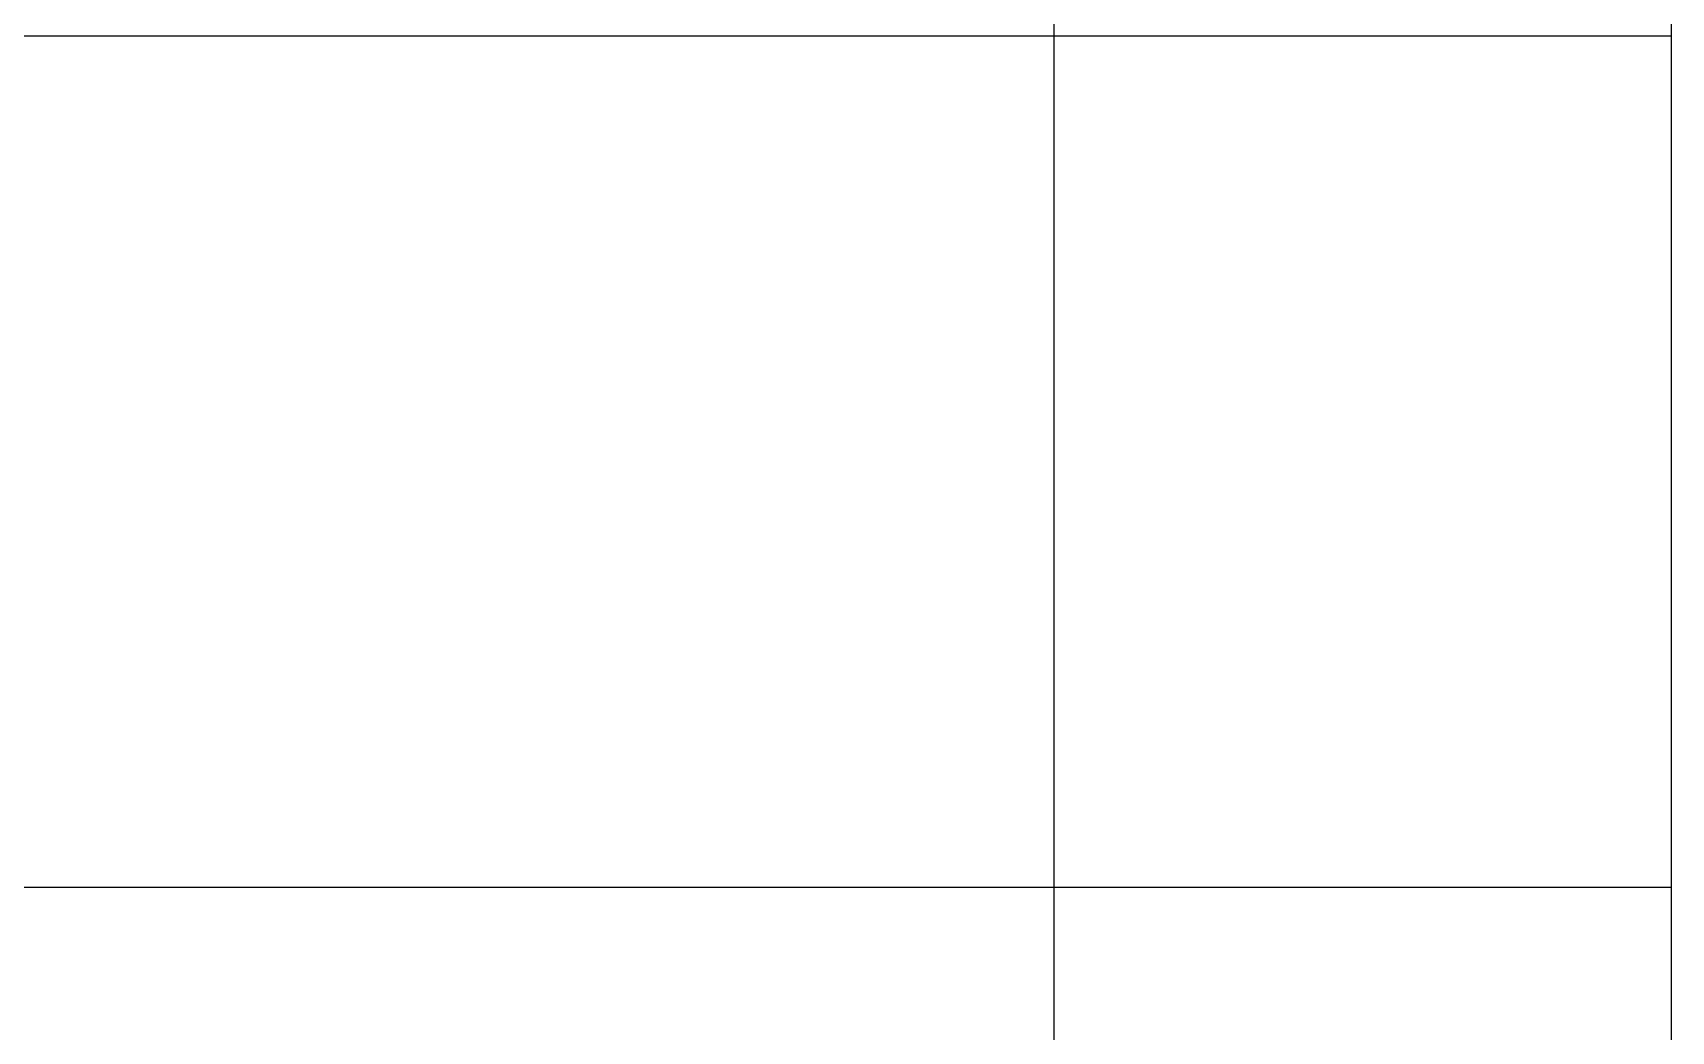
# Model space of a CAD drawing. Extents: x -560814 to 57327, y -29287 to 19916.
# Drawn here: x 37759 to 38476, y -10866 to -10429 of the extents above; entities that cross this region are included whole.
import ezdxf

# ---------------------------------------------------------------- set-up
doc = ezdxf.new("R2010")
doc.units = 0
doc.header["$LTSCALE"] = 0.25
doc.linetypes.add('DASHDOT', pattern=[25.4, 12.7, -6.35, 0, -6.35])
doc.layers.add('01-First Floor$0$FALSE CEILING', color=251, linetype='Continuous')
for name, color, linetype, lineweight in [('01-First Floor$0$LOADING', 253, 'Continuous', 5), ('01-First Floor$0$Walls', 251, 'Continuous', 5), ('E-LITE-CLNG-CNDT', 6, 'DASHDOT', 35)]:
    doc.layers.add(name, color=color, linetype=linetype, lineweight=lineweight)

# ---------------------------------------------------------------- blocks, each defined once
blk = doc.blocks.new('01-First Floor')
at = {"layer": '01-First Floor$0$FALSE CEILING', "linetype": 'Continuous'}
for p, q in [((38206, -12830), (38206, -8830)), ((34976, -10430), (38476, -10430))]:
    blk.add_line(p, q, dxfattribs=at)
at = {"layer": '01-First Floor$0$FALSE CEILING'}
blk.add_line((37449.93, -10802.64, -0.11), (38476, -10802.64, -0.1), dxfattribs=at)
blk.add_lwpolyline([(34976, -12830), (34976, -10710), (34976, -10710), (34976, -8830), (38476, -8830), (38476, -12830), (34976, -12830)], dxfattribs=at)
at = {"layer": '01-First Floor$0$LOADING'}
blk.add_line((37449.93, -10802.64, -0.11), (38476, -10802.64, -0.1), dxfattribs=at)
at = {"layer": '01-First Floor$0$Walls'}
blk.add_line((38476, -8830), (38476, -12830), dxfattribs=at)

msp = doc.modelspace()

# ---------------------------------------------------------------- block references
at = {"layer": 'E-LITE-CLNG-CNDT'}
msp.add_blockref('01-First Floor', (0, 0), dxfattribs=at)

doc.saveas('drawing.dxf')
